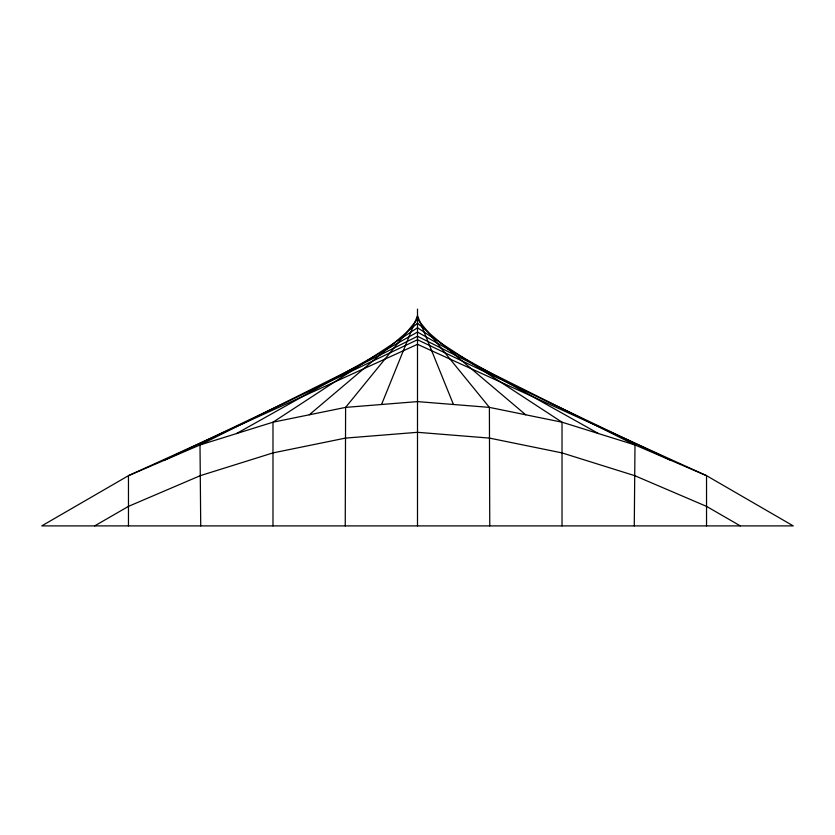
<?xml version="1.0" encoding="UTF-8"?>
<svg xmlns="http://www.w3.org/2000/svg" width="835" height="835" viewBox="0 0 835 835"><rect width="100%" height="100%" fill="white"/><g stroke="black" fill="none" stroke-linecap="round" stroke-linejoin="round"><path stroke-width="1.25" d="M345.241 525.893L345.606 407.386L417.5 319.095L489.393 407.386L489.759 525.893M634.276 525.893L634.997 444.961L417.5 336.296L200.003 444.961L128.465 475.668L41.75 525.893L793.25 525.893L706.535 475.668L417.5 344.312L128.465 475.668L128.465 525.893M381.553 404.495L417.5 315.724L453.447 404.495M309.294 414.786L417.5 323.197L525.706 414.786M94.679 525.893L128.465 506.375L200.275 475.668L272.982 452.904L345.513 438.093L417.5 432.311L489.487 438.093L562.018 452.904L634.725 475.668L706.535 506.375L740.321 525.893M236.493 433.574L417.5 332.069L598.507 433.574M164.234 460.315L417.5 339.741L670.766 460.315M200.724 525.893L200.003 444.961L272.982 422.197L345.606 407.386L417.5 401.604L489.393 407.386L562.018 422.197L634.997 444.961L706.535 475.668L706.535 525.893M562.018 525.893L562.018 422.197L417.5 327.769L272.982 422.197L272.982 525.893M417.5 309.107L417.5 525.893"/></g></svg>
